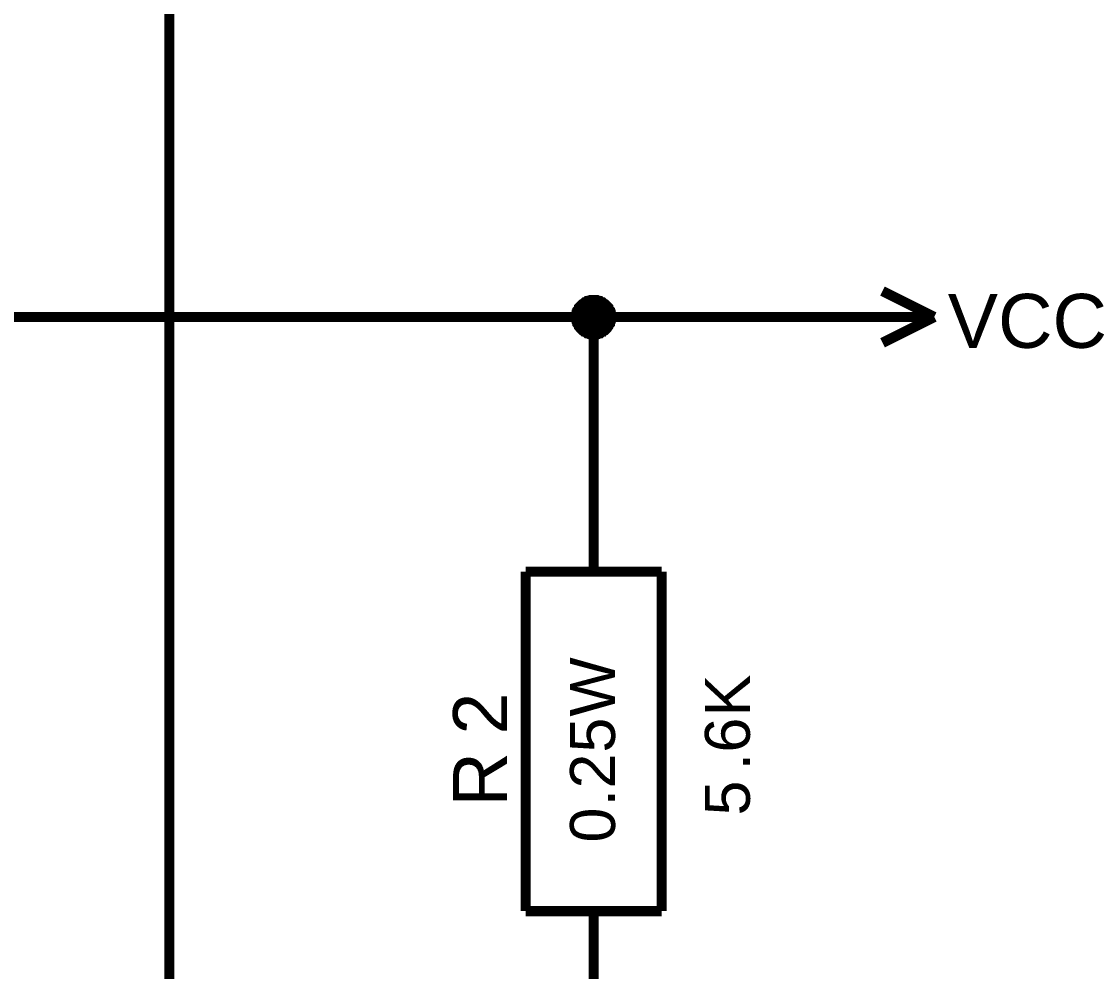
# Model space of a CAD drawing. Header units: millimetres. Extents: x -2024 to 917, y -725 to 13.
# Drawn here: x -1805.83 to -1774.48, y -665.95 to -637.95 of the extents above; entities that cross this region are included whole.
import ezdxf

# ---------------------------------------------------------------- set-up
doc = ezdxf.new("R2010")
doc.units = ezdxf.units.MM
doc.styles.get("Standard").update_dxf_attribs({"font": 'arial.ttf'})

msp = doc.modelspace()

# ---------------------------------------------------------------- linework, layer by layer
at = {"color": 7}
for points, const_width in [([(-1801.468, -629.177), (-1801.468, -671.667)], 0.3), ([(-1778.942, -646.663), (-1780.465, -645.902)], 0.3), ([(-1789.486, -646.663), (-1789.486, -646.63), (-1789.486, -646.614), (-1789.486, -646.581), (-1789.469, -646.564), (-1789.469, -646.531), (-1789.469, -646.514), (-1789.452, -646.498), (-1789.452, -646.465), (-1789.436, -646.448), (-1789.419, -646.432), (-1789.403, -646.399), (-1789.403, -646.382), (-1789.386, -646.365), (-1789.37, -646.349), (-1789.353, -646.332), (-1789.337, -646.316), (-1789.32, -646.299), (-1789.303, -646.283), (-1789.27, -646.266), (-1789.254, -646.25), (-1789.237, -646.233), (-1789.221, -646.233), (-1789.188, -646.216), (-1789.171, -646.2), (-1789.154, -646.2), (-1789.121, -646.183), (-1789.105, -646.183), (-1789.072, -646.183), (-1789.055, -646.167), (-1789.022, -646.167), (-1789.006, -646.167), (-1788.972, -646.167)], 0.3), ([(-1789.486, -646.663), (-1789.486, -646.63), (-1789.486, -646.614), (-1789.486, -646.581), (-1789.469, -646.564), (-1789.469, -646.531), (-1789.469, -646.514), (-1789.452, -646.498), (-1789.452, -646.465), (-1789.436, -646.448), (-1789.419, -646.432), (-1789.403, -646.399), (-1789.403, -646.382), (-1789.386, -646.365), (-1789.37, -646.349), (-1789.353, -646.332), (-1789.337, -646.316), (-1789.32, -646.299), (-1789.303, -646.283), (-1789.27, -646.266), (-1789.254, -646.25), (-1789.237, -646.233), (-1789.221, -646.233), (-1789.188, -646.216), (-1789.171, -646.2), (-1789.154, -646.2), (-1789.121, -646.183), (-1789.105, -646.183), (-1789.072, -646.183), (-1789.055, -646.167), (-1789.022, -646.167), (-1789.006, -646.167), (-1788.972, -646.167)], 0.3), ([(-1789.486, -646.663), (-1789.486, -646.63), (-1789.486, -646.614), (-1789.486, -646.581), (-1789.469, -646.564), (-1789.469, -646.531), (-1789.469, -646.514), (-1789.452, -646.498), (-1789.452, -646.465), (-1789.436, -646.448), (-1789.419, -646.432), (-1789.403, -646.399), (-1789.403, -646.382), (-1789.386, -646.365), (-1789.37, -646.349), (-1789.353, -646.332), (-1789.337, -646.316), (-1789.32, -646.299), (-1789.303, -646.283), (-1789.27, -646.266), (-1789.254, -646.25), (-1789.237, -646.233), (-1789.221, -646.233), (-1789.188, -646.216), (-1789.171, -646.2), (-1789.154, -646.2), (-1789.121, -646.183), (-1789.105, -646.183), (-1789.072, -646.183), (-1789.055, -646.167), (-1789.022, -646.167), (-1789.006, -646.167), (-1788.972, -646.167)], 0.3), ([(-1789.486, -646.663), (-1789.486, -646.63), (-1789.486, -646.614), (-1789.486, -646.581), (-1789.469, -646.564), (-1789.469, -646.531), (-1789.469, -646.514), (-1789.452, -646.498), (-1789.452, -646.465), (-1789.436, -646.448), (-1789.419, -646.432), (-1789.403, -646.399), (-1789.403, -646.382), (-1789.386, -646.365), (-1789.37, -646.349), (-1789.353, -646.332), (-1789.337, -646.316), (-1789.32, -646.299), (-1789.303, -646.283), (-1789.27, -646.266), (-1789.254, -646.25), (-1789.237, -646.233), (-1789.221, -646.233), (-1789.188, -646.216), (-1789.171, -646.2), (-1789.154, -646.2), (-1789.121, -646.183), (-1789.105, -646.183), (-1789.072, -646.183), (-1789.055, -646.167), (-1789.022, -646.167), (-1789.006, -646.167), (-1788.972, -646.167)], 0.3), ([(-1789.486, -646.663), (-1789.486, -646.63), (-1789.486, -646.614), (-1789.486, -646.581), (-1789.469, -646.564), (-1789.469, -646.531), (-1789.469, -646.514), (-1789.452, -646.498), (-1789.452, -646.465), (-1789.436, -646.448), (-1789.419, -646.432), (-1789.403, -646.399), (-1789.403, -646.382), (-1789.386, -646.365), (-1789.37, -646.349), (-1789.353, -646.332), (-1789.337, -646.316), (-1789.32, -646.299), (-1789.303, -646.283), (-1789.27, -646.266), (-1789.254, -646.25), (-1789.237, -646.233), (-1789.221, -646.233), (-1789.188, -646.216), (-1789.171, -646.2), (-1789.154, -646.2), (-1789.121, -646.183), (-1789.105, -646.183), (-1789.072, -646.183), (-1789.055, -646.167), (-1789.022, -646.167), (-1789.006, -646.167), (-1788.972, -646.167)], 0.0991), ([(-1789.486, -646.663), (-1789.486, -646.63), (-1789.486, -646.614), (-1789.486, -646.581), (-1789.469, -646.564), (-1789.469, -646.531), (-1789.469, -646.514), (-1789.452, -646.498), (-1789.452, -646.465), (-1789.436, -646.448), (-1789.419, -646.432), (-1789.403, -646.399), (-1789.403, -646.382), (-1789.386, -646.365), (-1789.37, -646.349), (-1789.353, -646.332), (-1789.337, -646.316), (-1789.32, -646.299), (-1789.303, -646.283), (-1789.27, -646.266), (-1789.254, -646.25), (-1789.237, -646.233), (-1789.221, -646.233), (-1789.188, -646.216), (-1789.171, -646.2), (-1789.154, -646.2), (-1789.121, -646.183), (-1789.105, -646.183), (-1789.072, -646.183), (-1789.055, -646.167), (-1789.022, -646.167), (-1789.006, -646.167), (-1788.972, -646.167)], 0.0991), ([(-1789.486, -646.663), (-1789.486, -646.63), (-1789.486, -646.614), (-1789.486, -646.581), (-1789.469, -646.564), (-1789.469, -646.531), (-1789.469, -646.514), (-1789.452, -646.498), (-1789.452, -646.465), (-1789.436, -646.448), (-1789.419, -646.432), (-1789.403, -646.399), (-1789.403, -646.382), (-1789.386, -646.365), (-1789.37, -646.349), (-1789.353, -646.332), (-1789.337, -646.316), (-1789.32, -646.299), (-1789.303, -646.283), (-1789.27, -646.266), (-1789.254, -646.25), (-1789.237, -646.233), (-1789.221, -646.233), (-1789.188, -646.216), (-1789.171, -646.2), (-1789.154, -646.2), (-1789.121, -646.183), (-1789.105, -646.183), (-1789.072, -646.183), (-1789.055, -646.167), (-1789.022, -646.167), (-1789.006, -646.167), (-1788.972, -646.167)], 0.0991), ([(-1789.486, -646.663), (-1789.486, -646.63), (-1789.486, -646.614), (-1789.486, -646.581), (-1789.469, -646.564), (-1789.469, -646.531), (-1789.469, -646.514), (-1789.452, -646.498), (-1789.452, -646.465), (-1789.436, -646.448), (-1789.419, -646.432), (-1789.403, -646.399), (-1789.403, -646.382), (-1789.386, -646.365), (-1789.37, -646.349), (-1789.353, -646.332), (-1789.337, -646.316), (-1789.32, -646.299), (-1789.303, -646.283), (-1789.27, -646.266), (-1789.254, -646.25), (-1789.237, -646.233), (-1789.221, -646.233), (-1789.188, -646.216), (-1789.171, -646.2), (-1789.154, -646.2), (-1789.121, -646.183), (-1789.105, -646.183), (-1789.072, -646.183), (-1789.055, -646.167), (-1789.022, -646.167), (-1789.006, -646.167), (-1788.972, -646.167)], 0.0991), ([(-1788.972, -646.167), (-1788.972, -646.167)], 0.3), ([(-1788.972, -646.167), (-1788.939, -646.167), (-1788.923, -646.167), (-1788.89, -646.167), (-1788.873, -646.183), (-1788.84, -646.183), (-1788.823, -646.183), (-1788.79, -646.2), (-1788.774, -646.2), (-1788.757, -646.216), (-1788.724, -646.233), (-1788.708, -646.233), (-1788.691, -646.25), (-1788.675, -646.266), (-1788.641, -646.283), (-1788.625, -646.299), (-1788.608, -646.316), (-1788.592, -646.332), (-1788.575, -646.349), (-1788.559, -646.365), (-1788.542, -646.382), (-1788.542, -646.399), (-1788.526, -646.432), (-1788.509, -646.448), (-1788.492, -646.465), (-1788.492, -646.498), (-1788.476, -646.514), (-1788.476, -646.531), (-1788.476, -646.564), (-1788.459, -646.581), (-1788.459, -646.614), (-1788.459, -646.63), (-1788.459, -646.663)], 0.3), ([(-1788.972, -646.167), (-1788.972, -646.167)], 0.3), ([(-1788.972, -646.167), (-1788.939, -646.167), (-1788.923, -646.167), (-1788.89, -646.167), (-1788.873, -646.183), (-1788.84, -646.183), (-1788.823, -646.183), (-1788.79, -646.2), (-1788.774, -646.2), (-1788.757, -646.216), (-1788.724, -646.233), (-1788.708, -646.233), (-1788.691, -646.25), (-1788.675, -646.266), (-1788.641, -646.283), (-1788.625, -646.299), (-1788.608, -646.316), (-1788.592, -646.332), (-1788.575, -646.349), (-1788.559, -646.365), (-1788.542, -646.382), (-1788.542, -646.399), (-1788.526, -646.432), (-1788.509, -646.448), (-1788.492, -646.465), (-1788.492, -646.498), (-1788.476, -646.514), (-1788.476, -646.531), (-1788.476, -646.564), (-1788.459, -646.581), (-1788.459, -646.614), (-1788.459, -646.63), (-1788.459, -646.663)], 0.3), ([(-1788.972, -646.167), (-1788.972, -646.167)], 0.3), ([(-1788.972, -646.167), (-1788.939, -646.167), (-1788.923, -646.167), (-1788.89, -646.167), (-1788.873, -646.183), (-1788.84, -646.183), (-1788.823, -646.183), (-1788.79, -646.2), (-1788.774, -646.2), (-1788.757, -646.216), (-1788.724, -646.233), (-1788.708, -646.233), (-1788.691, -646.25), (-1788.675, -646.266), (-1788.641, -646.283), (-1788.625, -646.299), (-1788.608, -646.316), (-1788.592, -646.332), (-1788.575, -646.349), (-1788.559, -646.365), (-1788.542, -646.382), (-1788.542, -646.399), (-1788.526, -646.432), (-1788.509, -646.448), (-1788.492, -646.465), (-1788.492, -646.498), (-1788.476, -646.514), (-1788.476, -646.531), (-1788.476, -646.564), (-1788.459, -646.581), (-1788.459, -646.614), (-1788.459, -646.63), (-1788.459, -646.663)], 0.3), ([(-1788.972, -646.167), (-1788.972, -646.167)], 0.3), ([(-1788.972, -646.167), (-1788.939, -646.167), (-1788.923, -646.167), (-1788.89, -646.167), (-1788.873, -646.183), (-1788.84, -646.183), (-1788.823, -646.183), (-1788.79, -646.2), (-1788.774, -646.2), (-1788.757, -646.216), (-1788.724, -646.233), (-1788.708, -646.233), (-1788.691, -646.25), (-1788.675, -646.266), (-1788.641, -646.283), (-1788.625, -646.299), (-1788.608, -646.316), (-1788.592, -646.332), (-1788.575, -646.349), (-1788.559, -646.365), (-1788.542, -646.382), (-1788.542, -646.399), (-1788.526, -646.432), (-1788.509, -646.448), (-1788.492, -646.465), (-1788.492, -646.498), (-1788.476, -646.514), (-1788.476, -646.531), (-1788.476, -646.564), (-1788.459, -646.581), (-1788.459, -646.614), (-1788.459, -646.63), (-1788.459, -646.663)], 0.3), ([(-1788.972, -646.167), (-1788.972, -646.167)], 0.0991), ([(-1788.972, -646.167), (-1788.939, -646.167), (-1788.923, -646.167), (-1788.89, -646.167), (-1788.873, -646.183), (-1788.84, -646.183), (-1788.823, -646.183), (-1788.79, -646.2), (-1788.774, -646.2), (-1788.757, -646.216), (-1788.724, -646.233), (-1788.708, -646.233), (-1788.691, -646.25), (-1788.675, -646.266), (-1788.641, -646.283), (-1788.625, -646.299), (-1788.608, -646.316), (-1788.592, -646.332), (-1788.575, -646.349), (-1788.559, -646.365), (-1788.542, -646.382), (-1788.542, -646.399), (-1788.526, -646.432), (-1788.509, -646.448), (-1788.492, -646.465), (-1788.492, -646.498), (-1788.476, -646.514), (-1788.476, -646.531), (-1788.476, -646.564), (-1788.459, -646.581), (-1788.459, -646.614), (-1788.459, -646.63), (-1788.459, -646.663)], 0.0991), ([(-1788.972, -646.167), (-1788.972, -646.167)], 0.0991), ([(-1788.972, -646.167), (-1788.939, -646.167), (-1788.923, -646.167), (-1788.89, -646.167), (-1788.873, -646.183), (-1788.84, -646.183), (-1788.823, -646.183), (-1788.79, -646.2), (-1788.774, -646.2), (-1788.757, -646.216), (-1788.724, -646.233), (-1788.708, -646.233), (-1788.691, -646.25), (-1788.675, -646.266), (-1788.641, -646.283), (-1788.625, -646.299), (-1788.608, -646.316), (-1788.592, -646.332), (-1788.575, -646.349), (-1788.559, -646.365), (-1788.542, -646.382), (-1788.542, -646.399), (-1788.526, -646.432), (-1788.509, -646.448), (-1788.492, -646.465), (-1788.492, -646.498), (-1788.476, -646.514), (-1788.476, -646.531), (-1788.476, -646.564), (-1788.459, -646.581), (-1788.459, -646.614), (-1788.459, -646.63), (-1788.459, -646.663)], 0.0991), ([(-1788.972, -646.167), (-1788.972, -646.167)], 0.0991), ([(-1788.972, -646.167), (-1788.939, -646.167), (-1788.923, -646.167), (-1788.89, -646.167), (-1788.873, -646.183), (-1788.84, -646.183), (-1788.823, -646.183), (-1788.79, -646.2), (-1788.774, -646.2), (-1788.757, -646.216), (-1788.724, -646.233), (-1788.708, -646.233), (-1788.691, -646.25), (-1788.675, -646.266), (-1788.641, -646.283), (-1788.625, -646.299), (-1788.608, -646.316), (-1788.592, -646.332), (-1788.575, -646.349), (-1788.559, -646.365), (-1788.542, -646.382), (-1788.542, -646.399), (-1788.526, -646.432), (-1788.509, -646.448), (-1788.492, -646.465), (-1788.492, -646.498), (-1788.476, -646.514), (-1788.476, -646.531), (-1788.476, -646.564), (-1788.459, -646.581), (-1788.459, -646.614), (-1788.459, -646.63), (-1788.459, -646.663)], 0.0991), ([(-1788.972, -646.167), (-1788.972, -646.167)], 0.0991), ([(-1788.972, -646.167), (-1788.939, -646.167), (-1788.923, -646.167), (-1788.89, -646.167), (-1788.873, -646.183), (-1788.84, -646.183), (-1788.823, -646.183), (-1788.79, -646.2), (-1788.774, -646.2), (-1788.757, -646.216), (-1788.724, -646.233), (-1788.708, -646.233), (-1788.691, -646.25), (-1788.675, -646.266), (-1788.641, -646.283), (-1788.625, -646.299), (-1788.608, -646.316), (-1788.592, -646.332), (-1788.575, -646.349), (-1788.559, -646.365), (-1788.542, -646.382), (-1788.542, -646.399), (-1788.526, -646.432), (-1788.509, -646.448), (-1788.492, -646.465), (-1788.492, -646.498), (-1788.476, -646.514), (-1788.476, -646.531), (-1788.476, -646.564), (-1788.459, -646.581), (-1788.459, -646.614), (-1788.459, -646.63), (-1788.459, -646.663)], 0.0991), ([(-1788.972, -646.663), (-1806.467, -646.663)], 0.3), ([(-1788.972, -647.177), (-1789.006, -647.177), (-1789.022, -647.177), (-1789.055, -647.177), (-1789.072, -647.16), (-1789.105, -647.16), (-1789.121, -647.16), (-1789.154, -647.144), (-1789.171, -647.144), (-1789.188, -647.127), (-1789.221, -647.111), (-1789.237, -647.094), (-1789.254, -647.094), (-1789.27, -647.077), (-1789.303, -647.061), (-1789.32, -647.044), (-1789.337, -647.028), (-1789.353, -647.011), (-1789.37, -646.995), (-1789.386, -646.962), (-1789.403, -646.945), (-1789.403, -646.928), (-1789.419, -646.912), (-1789.436, -646.879), (-1789.452, -646.862), (-1789.452, -646.846), (-1789.469, -646.813), (-1789.469, -646.796), (-1789.469, -646.763), (-1789.486, -646.746), (-1789.486, -646.713), (-1789.486, -646.697), (-1789.486, -646.663)], 0.3), ([(-1789.486, -646.663), (-1789.486, -646.663)], 0.3), ([(-1788.972, -647.177), (-1789.006, -647.177), (-1789.022, -647.177), (-1789.055, -647.177), (-1789.072, -647.16), (-1789.105, -647.16), (-1789.121, -647.16), (-1789.154, -647.144), (-1789.171, -647.144), (-1789.188, -647.127), (-1789.221, -647.111), (-1789.237, -647.094), (-1789.254, -647.094), (-1789.27, -647.077), (-1789.303, -647.061), (-1789.32, -647.044), (-1789.337, -647.028), (-1789.353, -647.011), (-1789.37, -646.995), (-1789.386, -646.962), (-1789.403, -646.945), (-1789.403, -646.928), (-1789.419, -646.912), (-1789.436, -646.879), (-1789.452, -646.862), (-1789.452, -646.846), (-1789.469, -646.813), (-1789.469, -646.796), (-1789.469, -646.763), (-1789.486, -646.746), (-1789.486, -646.713), (-1789.486, -646.697), (-1789.486, -646.663)], 0.3), ([(-1789.486, -646.663), (-1789.486, -646.663)], 0.3), ([(-1788.972, -647.177), (-1789.006, -647.177), (-1789.022, -647.177), (-1789.055, -647.177), (-1789.072, -647.16), (-1789.105, -647.16), (-1789.121, -647.16), (-1789.154, -647.144), (-1789.171, -647.144), (-1789.188, -647.127), (-1789.221, -647.111), (-1789.237, -647.094), (-1789.254, -647.094), (-1789.27, -647.077), (-1789.303, -647.061), (-1789.32, -647.044), (-1789.337, -647.028), (-1789.353, -647.011), (-1789.37, -646.995), (-1789.386, -646.962), (-1789.403, -646.945), (-1789.403, -646.928), (-1789.419, -646.912), (-1789.436, -646.879), (-1789.452, -646.862), (-1789.452, -646.846), (-1789.469, -646.813), (-1789.469, -646.796), (-1789.469, -646.763), (-1789.486, -646.746), (-1789.486, -646.713), (-1789.486, -646.697), (-1789.486, -646.663)], 0.3), ([(-1789.486, -646.663), (-1789.486, -646.663)], 0.3), ([(-1788.972, -647.177), (-1789.006, -647.177), (-1789.022, -647.177), (-1789.055, -647.177), (-1789.072, -647.16), (-1789.105, -647.16), (-1789.121, -647.16), (-1789.154, -647.144), (-1789.171, -647.144), (-1789.188, -647.127), (-1789.221, -647.111), (-1789.237, -647.094), (-1789.254, -647.094), (-1789.27, -647.077), (-1789.303, -647.061), (-1789.32, -647.044), (-1789.337, -647.028), (-1789.353, -647.011), (-1789.37, -646.995), (-1789.386, -646.962), (-1789.403, -646.945), (-1789.403, -646.928), (-1789.419, -646.912), (-1789.436, -646.879), (-1789.452, -646.862), (-1789.452, -646.846), (-1789.469, -646.813), (-1789.469, -646.796), (-1789.469, -646.763), (-1789.486, -646.746), (-1789.486, -646.713), (-1789.486, -646.697), (-1789.486, -646.663)], 0.3), ([(-1789.486, -646.663), (-1789.486, -646.663)], 0.3), ([(-1788.972, -647.177), (-1789.006, -647.177), (-1789.022, -647.177), (-1789.055, -647.177), (-1789.072, -647.16), (-1789.105, -647.16), (-1789.121, -647.16), (-1789.154, -647.144), (-1789.171, -647.144), (-1789.188, -647.127), (-1789.221, -647.111), (-1789.237, -647.094), (-1789.254, -647.094), (-1789.27, -647.077), (-1789.303, -647.061), (-1789.32, -647.044), (-1789.337, -647.028), (-1789.353, -647.011), (-1789.37, -646.995), (-1789.386, -646.962), (-1789.403, -646.945), (-1789.403, -646.928), (-1789.419, -646.912), (-1789.436, -646.879), (-1789.452, -646.862), (-1789.452, -646.846), (-1789.469, -646.813), (-1789.469, -646.796), (-1789.469, -646.763), (-1789.486, -646.746), (-1789.486, -646.713), (-1789.486, -646.697), (-1789.486, -646.663)], 0.0991), ([(-1789.486, -646.663), (-1789.486, -646.663)], 0.0991), ([(-1788.972, -647.177), (-1789.006, -647.177), (-1789.022, -647.177), (-1789.055, -647.177), (-1789.072, -647.16), (-1789.105, -647.16), (-1789.121, -647.16), (-1789.154, -647.144), (-1789.171, -647.144), (-1789.188, -647.127), (-1789.221, -647.111), (-1789.237, -647.094), (-1789.254, -647.094), (-1789.27, -647.077), (-1789.303, -647.061), (-1789.32, -647.044), (-1789.337, -647.028), (-1789.353, -647.011), (-1789.37, -646.995), (-1789.386, -646.962), (-1789.403, -646.945), (-1789.403, -646.928), (-1789.419, -646.912), (-1789.436, -646.879), (-1789.452, -646.862), (-1789.452, -646.846), (-1789.469, -646.813), (-1789.469, -646.796), (-1789.469, -646.763), (-1789.486, -646.746), (-1789.486, -646.713), (-1789.486, -646.697), (-1789.486, -646.663)], 0.0991), ([(-1789.486, -646.663), (-1789.486, -646.663)], 0.0991), ([(-1788.972, -647.177), (-1789.006, -647.177), (-1789.022, -647.177), (-1789.055, -647.177), (-1789.072, -647.16), (-1789.105, -647.16), (-1789.121, -647.16), (-1789.154, -647.144), (-1789.171, -647.144), (-1789.188, -647.127), (-1789.221, -647.111), (-1789.237, -647.094), (-1789.254, -647.094), (-1789.27, -647.077), (-1789.303, -647.061), (-1789.32, -647.044), (-1789.337, -647.028), (-1789.353, -647.011), (-1789.37, -646.995), (-1789.386, -646.962), (-1789.403, -646.945), (-1789.403, -646.928), (-1789.419, -646.912), (-1789.436, -646.879), (-1789.452, -646.862), (-1789.452, -646.846), (-1789.469, -646.813), (-1789.469, -646.796), (-1789.469, -646.763), (-1789.486, -646.746), (-1789.486, -646.713), (-1789.486, -646.697), (-1789.486, -646.663)], 0.0991), ([(-1789.486, -646.663), (-1789.486, -646.663)], 0.0991), ([(-1788.972, -647.177), (-1789.006, -647.177), (-1789.022, -647.177), (-1789.055, -647.177), (-1789.072, -647.16), (-1789.105, -647.16), (-1789.121, -647.16), (-1789.154, -647.144), (-1789.171, -647.144), (-1789.188, -647.127), (-1789.221, -647.111), (-1789.237, -647.094), (-1789.254, -647.094), (-1789.27, -647.077), (-1789.303, -647.061), (-1789.32, -647.044), (-1789.337, -647.028), (-1789.353, -647.011), (-1789.37, -646.995), (-1789.386, -646.962), (-1789.403, -646.945), (-1789.403, -646.928), (-1789.419, -646.912), (-1789.436, -646.879), (-1789.452, -646.862), (-1789.452, -646.846), (-1789.469, -646.813), (-1789.469, -646.796), (-1789.469, -646.763), (-1789.486, -646.746), (-1789.486, -646.713), (-1789.486, -646.697), (-1789.486, -646.663)], 0.0991), ([(-1789.486, -646.663), (-1789.486, -646.663)], 0.0991), ([(-1788.972, -651.664), (-1788.972, -646.663), (-1781.475, -646.663)], 0.3), ([(-1788.459, -646.663), (-1788.459, -646.697), (-1788.459, -646.713), (-1788.459, -646.746), (-1788.476, -646.763), (-1788.476, -646.796), (-1788.476, -646.813), (-1788.492, -646.846), (-1788.492, -646.862), (-1788.509, -646.879), (-1788.526, -646.912), (-1788.542, -646.928), (-1788.542, -646.945), (-1788.559, -646.962), (-1788.575, -646.995), (-1788.592, -647.011), (-1788.608, -647.028), (-1788.625, -647.044), (-1788.641, -647.061), (-1788.675, -647.077), (-1788.691, -647.094), (-1788.708, -647.094), (-1788.724, -647.111), (-1788.757, -647.127), (-1788.774, -647.144), (-1788.79, -647.144), (-1788.823, -647.16), (-1788.84, -647.16), (-1788.873, -647.16), (-1788.89, -647.177), (-1788.923, -647.177), (-1788.939, -647.177), (-1788.972, -647.177)], 0.3), ([(-1788.459, -646.663), (-1788.459, -646.697), (-1788.459, -646.713), (-1788.459, -646.746), (-1788.476, -646.763), (-1788.476, -646.796), (-1788.476, -646.813), (-1788.492, -646.846), (-1788.492, -646.862), (-1788.509, -646.879), (-1788.526, -646.912), (-1788.542, -646.928), (-1788.542, -646.945), (-1788.559, -646.962), (-1788.575, -646.995), (-1788.592, -647.011), (-1788.608, -647.028), (-1788.625, -647.044), (-1788.641, -647.061), (-1788.675, -647.077), (-1788.691, -647.094), (-1788.708, -647.094), (-1788.724, -647.111), (-1788.757, -647.127), (-1788.774, -647.144), (-1788.79, -647.144), (-1788.823, -647.16), (-1788.84, -647.16), (-1788.873, -647.16), (-1788.89, -647.177), (-1788.923, -647.177), (-1788.939, -647.177), (-1788.972, -647.177)], 0.3), ([(-1788.459, -646.663), (-1788.459, -646.697), (-1788.459, -646.713), (-1788.459, -646.746), (-1788.476, -646.763), (-1788.476, -646.796), (-1788.476, -646.813), (-1788.492, -646.846), (-1788.492, -646.862), (-1788.509, -646.879), (-1788.526, -646.912), (-1788.542, -646.928), (-1788.542, -646.945), (-1788.559, -646.962), (-1788.575, -646.995), (-1788.592, -647.011), (-1788.608, -647.028), (-1788.625, -647.044), (-1788.641, -647.061), (-1788.675, -647.077), (-1788.691, -647.094), (-1788.708, -647.094), (-1788.724, -647.111), (-1788.757, -647.127), (-1788.774, -647.144), (-1788.79, -647.144), (-1788.823, -647.16), (-1788.84, -647.16), (-1788.873, -647.16), (-1788.89, -647.177), (-1788.923, -647.177), (-1788.939, -647.177), (-1788.972, -647.177)], 0.3), ([(-1788.459, -646.663), (-1788.459, -646.697), (-1788.459, -646.713), (-1788.459, -646.746), (-1788.476, -646.763), (-1788.476, -646.796), (-1788.476, -646.813), (-1788.492, -646.846), (-1788.492, -646.862), (-1788.509, -646.879), (-1788.526, -646.912), (-1788.542, -646.928), (-1788.542, -646.945), (-1788.559, -646.962), (-1788.575, -646.995), (-1788.592, -647.011), (-1788.608, -647.028), (-1788.625, -647.044), (-1788.641, -647.061), (-1788.675, -647.077), (-1788.691, -647.094), (-1788.708, -647.094), (-1788.724, -647.111), (-1788.757, -647.127), (-1788.774, -647.144), (-1788.79, -647.144), (-1788.823, -647.16), (-1788.84, -647.16), (-1788.873, -647.16), (-1788.89, -647.177), (-1788.923, -647.177), (-1788.939, -647.177), (-1788.972, -647.177)], 0.3), ([(-1788.459, -646.663), (-1788.459, -646.697), (-1788.459, -646.713), (-1788.459, -646.746), (-1788.476, -646.763), (-1788.476, -646.796), (-1788.476, -646.813), (-1788.492, -646.846), (-1788.492, -646.862), (-1788.509, -646.879), (-1788.526, -646.912), (-1788.542, -646.928), (-1788.542, -646.945), (-1788.559, -646.962), (-1788.575, -646.995), (-1788.592, -647.011), (-1788.608, -647.028), (-1788.625, -647.044), (-1788.641, -647.061), (-1788.675, -647.077), (-1788.691, -647.094), (-1788.708, -647.094), (-1788.724, -647.111), (-1788.757, -647.127), (-1788.774, -647.144), (-1788.79, -647.144), (-1788.823, -647.16), (-1788.84, -647.16), (-1788.873, -647.16), (-1788.89, -647.177), (-1788.923, -647.177), (-1788.939, -647.177), (-1788.972, -647.177)], 0.0991), ([(-1788.459, -646.663), (-1788.459, -646.697), (-1788.459, -646.713), (-1788.459, -646.746), (-1788.476, -646.763), (-1788.476, -646.796), (-1788.476, -646.813), (-1788.492, -646.846), (-1788.492, -646.862), (-1788.509, -646.879), (-1788.526, -646.912), (-1788.542, -646.928), (-1788.542, -646.945), (-1788.559, -646.962), (-1788.575, -646.995), (-1788.592, -647.011), (-1788.608, -647.028), (-1788.625, -647.044), (-1788.641, -647.061), (-1788.675, -647.077), (-1788.691, -647.094), (-1788.708, -647.094), (-1788.724, -647.111), (-1788.757, -647.127), (-1788.774, -647.144), (-1788.79, -647.144), (-1788.823, -647.16), (-1788.84, -647.16), (-1788.873, -647.16), (-1788.89, -647.177), (-1788.923, -647.177), (-1788.939, -647.177), (-1788.972, -647.177)], 0.0991), ([(-1788.459, -646.663), (-1788.459, -646.697), (-1788.459, -646.713), (-1788.459, -646.746), (-1788.476, -646.763), (-1788.476, -646.796), (-1788.476, -646.813), (-1788.492, -646.846), (-1788.492, -646.862), (-1788.509, -646.879), (-1788.526, -646.912), (-1788.542, -646.928), (-1788.542, -646.945), (-1788.559, -646.962), (-1788.575, -646.995), (-1788.592, -647.011), (-1788.608, -647.028), (-1788.625, -647.044), (-1788.641, -647.061), (-1788.675, -647.077), (-1788.691, -647.094), (-1788.708, -647.094), (-1788.724, -647.111), (-1788.757, -647.127), (-1788.774, -647.144), (-1788.79, -647.144), (-1788.823, -647.16), (-1788.84, -647.16), (-1788.873, -647.16), (-1788.89, -647.177), (-1788.923, -647.177), (-1788.939, -647.177), (-1788.972, -647.177)], 0.0991), ([(-1788.459, -646.663), (-1788.459, -646.697), (-1788.459, -646.713), (-1788.459, -646.746), (-1788.476, -646.763), (-1788.476, -646.796), (-1788.476, -646.813), (-1788.492, -646.846), (-1788.492, -646.862), (-1788.509, -646.879), (-1788.526, -646.912), (-1788.542, -646.928), (-1788.542, -646.945), (-1788.559, -646.962), (-1788.575, -646.995), (-1788.592, -647.011), (-1788.608, -647.028), (-1788.625, -647.044), (-1788.641, -647.061), (-1788.675, -647.077), (-1788.691, -647.094), (-1788.708, -647.094), (-1788.724, -647.111), (-1788.757, -647.127), (-1788.774, -647.144), (-1788.79, -647.144), (-1788.823, -647.16), (-1788.84, -647.16), (-1788.873, -647.16), (-1788.89, -647.177), (-1788.923, -647.177), (-1788.939, -647.177), (-1788.972, -647.177)], 0.0991), ([(-1788.459, -646.663), (-1788.459, -646.663), (-1788.459, -646.663), (-1788.459, -646.663), (-1788.459, -646.663), (-1788.459, -646.663), (-1788.459, -646.663), (-1788.459, -646.663), (-1788.459, -646.663), (-1788.459, -646.663), (-1788.459, -646.663), (-1788.459, -646.663), (-1788.459, -646.663), (-1788.459, -646.663), (-1788.459, -646.663), (-1788.459, -646.663), (-1788.459, -646.663), (-1788.459, -646.663), (-1788.459, -646.663), (-1788.459, -646.663), (-1788.459, -646.663), (-1788.459, -646.663), (-1788.459, -646.663), (-1788.459, -646.663), (-1788.459, -646.663), (-1788.459, -646.663), (-1788.459, -646.663), (-1788.459, -646.663), (-1788.459, -646.663), (-1788.459, -646.663), (-1788.459, -646.663), (-1788.459, -646.663), (-1788.459, -646.663)], 0.3), ([(-1788.459, -646.663), (-1788.459, -646.663)], 0.3), ([(-1788.459, -646.663), (-1788.459, -646.663), (-1788.459, -646.663), (-1788.459, -646.663), (-1788.459, -646.663), (-1788.459, -646.663), (-1788.459, -646.663), (-1788.459, -646.663), (-1788.459, -646.663), (-1788.459, -646.663), (-1788.459, -646.663), (-1788.459, -646.663), (-1788.459, -646.663), (-1788.459, -646.663), (-1788.459, -646.663), (-1788.459, -646.663), (-1788.459, -646.663), (-1788.459, -646.663), (-1788.459, -646.663), (-1788.459, -646.663), (-1788.459, -646.663), (-1788.459, -646.663), (-1788.459, -646.663), (-1788.459, -646.663), (-1788.459, -646.663), (-1788.459, -646.663), (-1788.459, -646.663), (-1788.459, -646.663), (-1788.459, -646.663), (-1788.459, -646.663), (-1788.459, -646.663), (-1788.459, -646.663), (-1788.459, -646.663)], 0.3), ([(-1788.459, -646.663), (-1788.459, -646.663)], 0.3), ([(-1788.459, -646.663), (-1788.459, -646.663), (-1788.459, -646.663), (-1788.459, -646.663), (-1788.459, -646.663), (-1788.459, -646.663), (-1788.459, -646.663), (-1788.459, -646.663), (-1788.459, -646.663), (-1788.459, -646.663), (-1788.459, -646.663), (-1788.459, -646.663), (-1788.459, -646.663), (-1788.459, -646.663), (-1788.459, -646.663), (-1788.459, -646.663), (-1788.459, -646.663), (-1788.459, -646.663), (-1788.459, -646.663), (-1788.459, -646.663), (-1788.459, -646.663), (-1788.459, -646.663), (-1788.459, -646.663), (-1788.459, -646.663), (-1788.459, -646.663), (-1788.459, -646.663), (-1788.459, -646.663), (-1788.459, -646.663), (-1788.459, -646.663), (-1788.459, -646.663), (-1788.459, -646.663), (-1788.459, -646.663), (-1788.459, -646.663)], 0.3), ([(-1788.459, -646.663), (-1788.459, -646.663)], 0.3), ([(-1788.459, -646.663), (-1788.459, -646.663), (-1788.459, -646.663), (-1788.459, -646.663), (-1788.459, -646.663), (-1788.459, -646.663), (-1788.459, -646.663), (-1788.459, -646.663), (-1788.459, -646.663), (-1788.459, -646.663), (-1788.459, -646.663), (-1788.459, -646.663), (-1788.459, -646.663), (-1788.459, -646.663), (-1788.459, -646.663), (-1788.459, -646.663), (-1788.459, -646.663), (-1788.459, -646.663), (-1788.459, -646.663), (-1788.459, -646.663), (-1788.459, -646.663), (-1788.459, -646.663), (-1788.459, -646.663), (-1788.459, -646.663), (-1788.459, -646.663), (-1788.459, -646.663), (-1788.459, -646.663), (-1788.459, -646.663), (-1788.459, -646.663), (-1788.459, -646.663), (-1788.459, -646.663), (-1788.459, -646.663), (-1788.459, -646.663)], 0.3), ([(-1788.459, -646.663), (-1788.459, -646.663)], 0.3), ([(-1788.459, -646.663), (-1788.459, -646.663), (-1788.459, -646.663), (-1788.459, -646.663), (-1788.459, -646.663), (-1788.459, -646.663), (-1788.459, -646.663), (-1788.459, -646.663), (-1788.459, -646.663), (-1788.459, -646.663), (-1788.459, -646.663), (-1788.459, -646.663), (-1788.459, -646.663), (-1788.459, -646.663), (-1788.459, -646.663), (-1788.459, -646.663), (-1788.459, -646.663), (-1788.459, -646.663), (-1788.459, -646.663), (-1788.459, -646.663), (-1788.459, -646.663), (-1788.459, -646.663), (-1788.459, -646.663), (-1788.459, -646.663), (-1788.459, -646.663), (-1788.459, -646.663), (-1788.459, -646.663), (-1788.459, -646.663), (-1788.459, -646.663), (-1788.459, -646.663), (-1788.459, -646.663), (-1788.459, -646.663), (-1788.459, -646.663)], 0.0991), ([(-1788.459, -646.663), (-1788.459, -646.663)], 0.0991), ([(-1788.459, -646.663), (-1788.459, -646.663), (-1788.459, -646.663), (-1788.459, -646.663), (-1788.459, -646.663), (-1788.459, -646.663), (-1788.459, -646.663), (-1788.459, -646.663), (-1788.459, -646.663), (-1788.459, -646.663), (-1788.459, -646.663), (-1788.459, -646.663), (-1788.459, -646.663), (-1788.459, -646.663), (-1788.459, -646.663), (-1788.459, -646.663), (-1788.459, -646.663), (-1788.459, -646.663), (-1788.459, -646.663), (-1788.459, -646.663), (-1788.459, -646.663), (-1788.459, -646.663), (-1788.459, -646.663), (-1788.459, -646.663), (-1788.459, -646.663), (-1788.459, -646.663), (-1788.459, -646.663), (-1788.459, -646.663), (-1788.459, -646.663), (-1788.459, -646.663), (-1788.459, -646.663), (-1788.459, -646.663), (-1788.459, -646.663)], 0.0991), ([(-1788.459, -646.663), (-1788.459, -646.663)], 0.0991), ([(-1788.459, -646.663), (-1788.459, -646.663), (-1788.459, -646.663), (-1788.459, -646.663), (-1788.459, -646.663), (-1788.459, -646.663), (-1788.459, -646.663), (-1788.459, -646.663), (-1788.459, -646.663), (-1788.459, -646.663), (-1788.459, -646.663), (-1788.459, -646.663), (-1788.459, -646.663), (-1788.459, -646.663), (-1788.459, -646.663), (-1788.459, -646.663), (-1788.459, -646.663), (-1788.459, -646.663), (-1788.459, -646.663), (-1788.459, -646.663), (-1788.459, -646.663), (-1788.459, -646.663), (-1788.459, -646.663), (-1788.459, -646.663), (-1788.459, -646.663), (-1788.459, -646.663), (-1788.459, -646.663), (-1788.459, -646.663), (-1788.459, -646.663), (-1788.459, -646.663), (-1788.459, -646.663), (-1788.459, -646.663), (-1788.459, -646.663)], 0.0991), ([(-1788.459, -646.663), (-1788.459, -646.663)], 0.0991), ([(-1788.459, -646.663), (-1788.459, -646.663), (-1788.459, -646.663), (-1788.459, -646.663), (-1788.459, -646.663), (-1788.459, -646.663), (-1788.459, -646.663), (-1788.459, -646.663), (-1788.459, -646.663), (-1788.459, -646.663), (-1788.459, -646.663), (-1788.459, -646.663), (-1788.459, -646.663), (-1788.459, -646.663), (-1788.459, -646.663), (-1788.459, -646.663), (-1788.459, -646.663), (-1788.459, -646.663), (-1788.459, -646.663), (-1788.459, -646.663), (-1788.459, -646.663), (-1788.459, -646.663), (-1788.459, -646.663), (-1788.459, -646.663), (-1788.459, -646.663), (-1788.459, -646.663), (-1788.459, -646.663), (-1788.459, -646.663), (-1788.459, -646.663), (-1788.459, -646.663), (-1788.459, -646.663), (-1788.459, -646.663), (-1788.459, -646.663)], 0.0991), ([(-1788.459, -646.663), (-1788.459, -646.663)], 0.0991), ([(-1781.475, -646.663), (-1778.942, -646.663)], 0.3), ([(-1778.942, -646.663), (-1780.465, -647.425)], 0.3), ([(-1788.972, -654.165), (-1788.972, -651.664)], 0.3), ([(-1790.975, -654.165), (-1786.97, -654.165)], 0.3), ([(-1790.975, -664.166), (-1790.975, -654.165)], 0.3), ([(-1786.97, -664.166), (-1786.97, -654.165)], 0.3), ([(-1790.975, -664.166), (-1786.97, -664.166)], 0.3), ([(-1788.972, -664.166), (-1788.972, -666.667)], 0.3)]:
    msp.add_lwpolyline(points, dxfattribs=dict(at, const_width=const_width))
at = {"color": 7, "const_width": 0.508}
msp.add_lwpolyline([(-1789.209, -646.663, 1), (-1788.701, -646.663, 1)], format="xyb", close=True, dxfattribs=at)

# ---------------------------------------------------------------- texts
at = {"color": 7}
msp.add_text('VCC', height=1.5897, dxfattribs=at).set_placement((-1778.545, -647.574))
for s, height, p in [('W', 1.325, (-1788.343, -658.437)), ('K', 1.325, (-1784.371, -658.437)), ('2', 1.59, (-1791.521, -658.967)), ('5', 1.325, (-1788.343, -659.497)), ('6', 1.325, (-1784.371, -659.497)), ('R', 1.59, (-1791.521, -661.086)), ('2', 1.325, (-1788.343, -660.556)), ('.', 1.325, (-1784.371, -660.026)), ('5', 1.325, (-1784.371, -661.351)), ('.', 1.325, (-1788.343, -661.086)), ('0', 1.325, (-1788.343, -662.146))]:
    msp.add_text(s, height=height, rotation=90, dxfattribs=at).set_placement(p)

doc.saveas('drawing.dxf')
